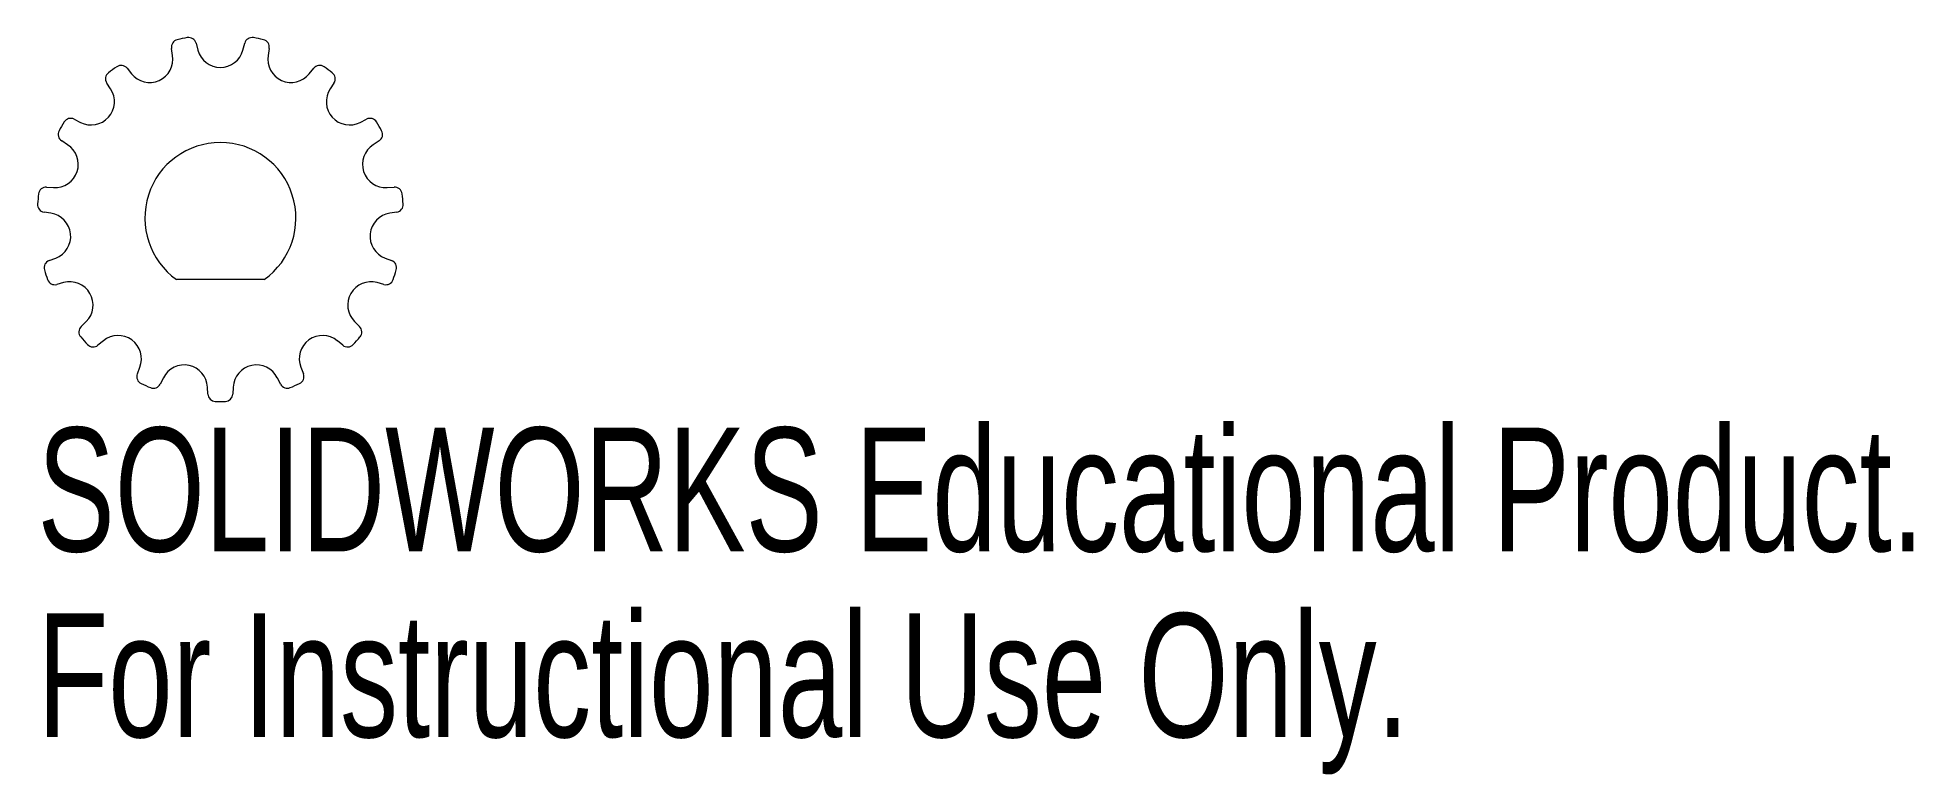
# Model space of a CAD drawing. Header units: millimetres. Extents: x -7.1 to 66.1, y -21.7 to 7.
import ezdxf

# ---------------------------------------------------------------- set-up
doc = ezdxf.new("R2010")
doc.units = ezdxf.units.MM
doc.styles.add('SLDTEXTSTYLE0', font='TXT', dxfattribs={"width": 0.7})

msp = doc.modelspace()

# ---------------------------------------------------------------- linework, layer by layer
at = {"color": 7, "linetype": 'Continuous', "lineweight": 15}
for p, q in [((-1.864, 6.351), (-1.908, 6.622)), ((-0.95, 6.826), (-0.88, 6.56)), ((0.88, 6.56), (0.95, 6.826)), ((1.908, 6.622), (1.864, 6.351)), ((-4.286, 5.043), (-4.437, 5.273)), ((-3.644, 5.849), (-3.472, 5.635)), ((3.472, 5.635), (3.644, 5.849)), ((4.437, 5.273), (4.286, 5.043)), ((-5.708, 3.861), (-5.464, 3.735)), ((5.464, 3.735), (5.708, 3.861)), ((-5.967, 2.864), (-6.198, 3.013)), ((6.198, 3.013), (5.967, 2.864)), ((-6.785, 1.206), (-6.511, 1.19)), ((6.511, 1.19), (6.785, 1.206)), ((-6.616, 0.189), (-6.887, 0.231)), ((6.887, 0.231), (6.616, 0.189)), ((-6.689, -1.658), (-6.432, -1.561)), ((6.432, -1.561), (6.689, -1.658)), ((-6.121, -2.518), (-6.386, -2.59)), ((1.715, -2.4), (-1.715, -2.4)), ((6.386, -2.59), (6.121, -2.518)), ((-5.436, -4.235), (-5.241, -4.042)), ((5.241, -4.042), (5.436, -4.235)), ((-4.568, -4.79), (-4.781, -4.964)), ((4.781, -4.964), (4.568, -4.79)), ((-3.243, -6.08), (-3.144, -5.824)), ((3.144, -5.824), (3.243, -6.08)), ((-2.225, -6.234), (-2.348, -6.479)), ((2.348, -6.479), (2.225, -6.234)), ((-0.49, -6.874), (-0.503, -6.599)), ((0.503, -6.599), (0.49, -6.874))]:
    msp.add_line(p, q, dxfattribs=at)
for centre, radius, start, end in [((-1.612, 6.67), 0.3, 103.5885, 189.21875), ((0, 0), 7.162, 100.4115, 103.5885), ((-1.24, 6.749), 0.3, 14.78125, 100.4115), ((1.24, 6.749), 0.3, 79.5885, 165.21875), ((0, 0), 7.162, 76.4115, 79.5885), ((1.612, 6.67), 0.3, 350.78125, 76.4115), ((0, 0), 7.162, 124.4115, 127.5885), ((-3.878, 5.661), 0.3, 38.78125, 124.4115), ((-2.763, 6.205), 0.91, 218.78125, 9.21875), ((0, 6.792), 0.91, 194.78125, 345.21875), ((2.763, 6.205), 0.91, 170.78125, 321.21875), ((3.878, 5.661), 0.3, 55.5885, 141.21875), ((0, 0), 7.162, 52.4115, 55.5885), ((-4.186, 5.438), 0.3, 127.5885, 213.21875), ((4.186, 5.438), 0.3, 326.78125, 52.4115), ((-5.047, 4.545), 0.91, 242.78125, 33.21875), ((5.047, 4.545), 0.91, 146.78125, 297.21875), ((0, 0), 7.162, 148.4115, 151.5885), ((-5.845, 3.594), 0.3, 62.78125, 148.4115), ((5.845, 3.594), 0.3, 31.5885, 117.21875), ((0, 0), 7.162, 28.4115, 31.5885), ((-6.035, 3.265), 0.3, 151.5885, 237.21875), ((0, 0), 2.95, 305.55484, 234.44516), ((6.035, 3.265), 0.3, 302.78125, 28.4115), ((-6.46, 2.099), 0.91, 266.78125, 57.21875), ((6.46, 2.099), 0.91, 122.78125, 273.21875), ((0, 0), 7.162, 172.4115, 175.5885), ((-6.802, 0.906), 0.3, 86.78125, 172.4115), ((6.802, 0.906), 0.3, 7.5885, 93.21875), ((0, 0), 7.162, 4.4115, 7.5885), ((-6.842, 0.528), 0.3, 175.5885, 261.21875), ((-6.755, -0.71), 0.91, 290.78125, 81.21875), ((6.755, -0.71), 0.91, 98.78125, 249.21875), ((6.842, 0.528), 0.3, 278.78125, 4.4115), ((-6.582, -1.939), 0.3, 110.78125, 196.4115), ((0, 0), 7.162, 196.4115, 199.5885), ((6.582, -1.939), 0.3, 343.5885, 69.21875), ((0, 0), 7.162, 340.4115, 343.5885), ((-6.465, -2.301), 0.3, 199.5885, 285.21875), ((-5.882, -3.396), 0.91, 314.78125, 105.21875), ((5.882, -3.396), 0.91, 74.78125, 225.21875), ((6.465, -2.301), 0.3, 254.78125, 340.4115), ((-5.225, -4.448), 0.3, 134.78125, 220.4115), ((5.225, -4.448), 0.3, 319.5885, 45.21875), ((0, 0), 7.162, 220.4115, 223.5885), ((-4.97, -4.731), 0.3, 223.5885, 309.21875), ((-3.992, -5.495), 0.91, 338.78125, 129.21875), ((3.992, -5.495), 0.91, 50.78125, 201.21875), ((4.97, -4.731), 0.3, 230.78125, 316.4115), ((0, 0), 7.162, 316.4115, 319.5885), ((-1.412, -6.644), 0.91, 2.78125, 153.21875), ((1.412, -6.644), 0.91, 26.78125, 177.21875), ((-2.964, -6.189), 0.3, 158.78125, 244.4115), ((0, 0), 7.162, 244.4115, 247.5885), ((-2.616, -6.344), 0.3, 247.5885, 333.21875), ((2.616, -6.344), 0.3, 206.78125, 292.4115), ((0, 0), 7.162, 292.4115, 295.5885), ((2.964, -6.189), 0.3, 295.5885, 21.21875), ((-0.19, -6.859), 0.3, 182.78125, 268.4115), ((0, 0), 7.162, 268.4115, 271.5885), ((0.19, -6.859), 0.3, 271.5885, 357.21875)]:
    msp.add_arc(centre, radius, start, end, dxfattribs=at)

# ---------------------------------------------------------------- texts
at = {"color": 7, "linetype": 'Continuous', "char_height": 4.83362, "attachment_point": 1, "style": 'SLDTEXTSTYLE0'}
for s, insert in [('SOLIDWORKS Educational Product.', (-7.142, -8.182)), ('For Instructional Use Only.', (-7.142, -15.432))]:
    msp.add_mtext(s, dxfattribs=dict(at, insert=insert))

doc.saveas('drawing.dxf')
